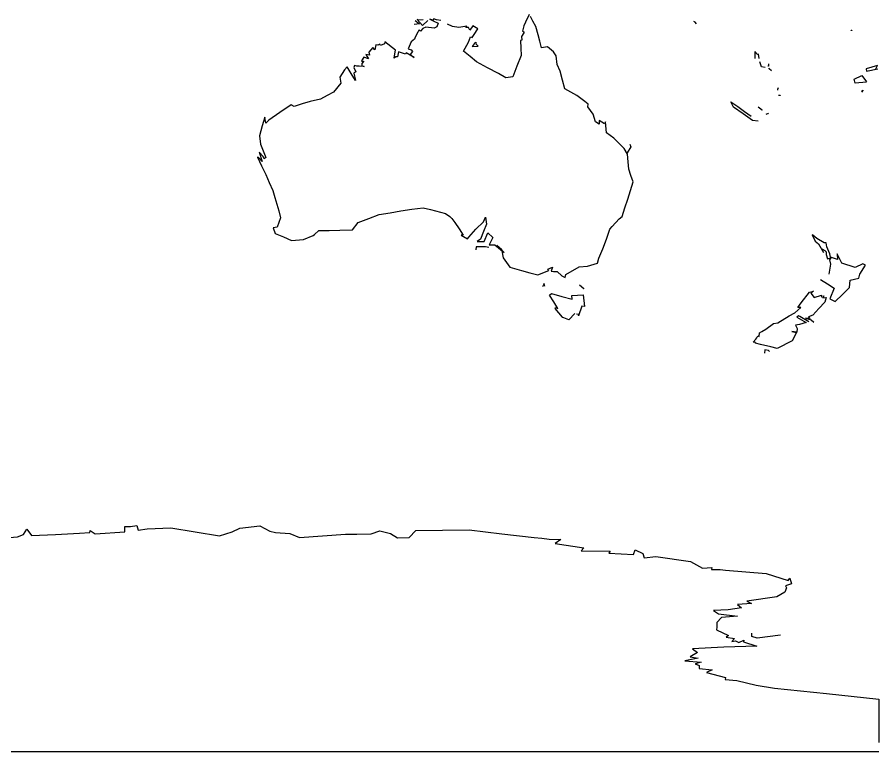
# Model space of a CAD drawing. Extents: x -180 to 180, y -90 to 84.
# Drawn here: x 87.4 to 180, y -90 to -11.1 of the extents above; entities that cross this region are included whole.
import ezdxf

# ---------------------------------------------------------------- set-up
doc = ezdxf.new("R2010")
doc.units = 0
doc.layers.add('Egypt', color=7, linetype='CONTINUOUS')

msp = doc.modelspace()

# ---------------------------------------------------------------- linework, layer by layer
at = {"layer": 'Egypt', "color": 7}
for points in [[(132.933304, -11.43333), (132.483307, -11.36667), (132.183304, -11.26667), (132.083298, -11.4), (131.783295, -11.31667), (132.216705, -11.51667), (132.649994, -11.73333), (132.516693, -12.13333), (132.25, -12.26667), (131.333298, -12.15), (131.016693, -12.31667), (130.783295, -12.6), (130.583298, -12.46667), (130.483307, -12.68333), (130.183304, -13.21667), (130.133301, -13.43333), (129.766693, -13.73333), (129.433304, -14.5), (129.75, -14.6), (129.916702, -14.76667), (129.666702, -15.1), (130.100006, -15.43333), (129.216705, -14.91667), (129.149994, -15.06667), (128.416702, -14.81667), (128.300003, -15.33333), (128.116699, -15.33333), (127.949997, -15.48333), (127.966698, -15.25), (128.066696, -14.63333), (126.949997, -13.73333), (126.883301, -13.93333), (126.466698, -14.11667), (126.400002, -13.98333), (126.199997, -14.1), (125.966698, -14.06667), (125.866699, -14.6), (125.650002, -14.35), (125.199997, -14.83333), (125.283302, -15.15), (124.883301, -15.08333), (125.166702, -15.55), (124.666702, -15.36667), (124.433296, -15.78333), (124.533302, -15.83333), (124.666702, -15.81667), (124.449997, -16.049999), (124.466698, -16.316669), (124.716698, -16.366659), (124.166702, -16.35), (123.916702, -16.35), (123.683296, -16.283331), (123.599998, -16.5), (123.833298, -16.966669), (123.599998, -17.08333), (123.766701, -17.883329), (123.333298, -17.15), (122.900002, -16.41667), (122.616699, -16.73333), (122.116699, -17.51667), (122.216698, -18.16667), (121.433296, -19.133329), (120.724998, -19.51667), (120.016701, -19.9), (118.900002, -20.133329), (118.041702, -20.4), (117.183296, -20.66667), (116.866699, -20.51667), (115.666702, -21.325001), (114.466698, -22.133329), (114.133301, -22.466669), (114.033302, -21.816669), (113.75, -22.76667), (113.483299, -23.85), (113.566704, -24.733339), (113.866699, -25.441669), (114.166702, -26.15), (113.966698, -26.316669), (113.849998, -26.066669), (113.416702, -25.58333), (113.75, -26.6), (113.366699, -26.16667), (113.25, -26.133329), (113.691704, -27.066669), (114.133301, -28), (114.525002, -28.85833), (114.916702, -29.716669), (115.120796, -30.445841), (115.324997, -31.174999), (115.529198, -31.904169), (115.733299, -32.633339), (115.383301, -33.633339), (114.949997, -33.716671), (115.166702, -34.33334), (116.033302, -34.700001), (116.900002, -35.066669), (118.183296, -34.966671), (119.233299, -34.549999), (119.383301, -34.41666), (119.833298, -34), (120.958298, -33.991669), (122.083298, -33.98333), (123.449997, -33.933331), (124.083298, -33.133339), (125.208298, -32.716671), (126.333298, -32.299999), (127.491699, -32.091671), (128.649994, -31.883329), (129.850006, -31.716669), (131.050003, -31.549999), (131.833298, -31.75), (133.449997, -32.183331), (133.899994, -32.48333), (134.116699, -32.716671), (134.466705, -33.150002), (134.916702, -33.825001), (135.366699, -34.5), (135.149994, -34.5), (135.816696, -34.883339), (135.966705, -34.73333), (136.699997, -33.849998), (137.533295, -33.08334), (137.75, -32.58334), (137.850006, -33.33334), (137.533295, -34.125), (137.216705, -34.91666), (136.866699, -35.183331), (137.616699, -35.183331), (138, -34.26667), (138.533295, -34.75), (138.133301, -35.53334), (138.75, -35.53334), (139.75, -36.366669), (138.966705, -35.58334), (139.483307, -36.01667), (139.649994, -36.950001), (140.366699, -37.950001), (141.616699, -38.316669), (142.5, -38.541672), (143.383301, -38.76667), (144.566696, -38.299999), (144.449997, -38.16666), (144.949997, -37.933331), (144.800003, -38.366669), (145.050003, -38.400002), (145.466705, -38.400002), (145.966705, -38.883339), (146.300003, -39.049999), (146.383301, -38.716671), (147.816696, -37.91666), (148.716705, -37.816669), (149.783295, -37.5), (149.916702, -36.966671), (150.341705, -35.95834), (150.766693, -34.950001), (151.116699, -33.849998), (151.366699, -33.566669), (152.100006, -32.75), (152.433304, -32.5), (152.729202, -31.570829), (153.024994, -30.64167), (153.320801, -29.7125), (153.616699, -28.783331), (153.375, -28.091669), (153.133301, -27.4), (153.066696, -26.60833), (153, -25.816669), (152.649994, -25.200001), (152.100006, -24.65), (151.550003, -24.1), (150.733307, -23.5), (150.633301, -22.33333), (150.533295, -22.549999), (149.966705, -22.183331), (149.966705, -22.58333), (149.566696, -22.316669), (149.316696, -21.5), (148.733307, -20.716669), (148.766693, -20.433331), (148.416702, -20.15), (147.550003, -19.51667), (146.283295, -18.783331), (146.033295, -17.841669), (145.783295, -16.9), (145.449997, -16.183331), (145.350006, -15.25), (145.066696, -14.81667), (144.416702, -14.26667), (143.783295, -14.38333), (143.591705, -13.675), (143.399994, -12.96667), (143.166702, -12.08333), (142.833298, -11.51667), (142.566696, -11.01667)], [(142.433304, -10.78333), (142.033295, -11.61667), (141.883301, -12.01667), (141.716705, -12.58333), (141.883301, -12.65), (141.866699, -12.76667), (141.616699, -13.16667), (141.666702, -13.56667), (141.516693, -13.58333), (141.541702, -14.4), (141.566696, -15.21667), (141.125, -16.35833), (140.683304, -17.5), (139.933304, -17.616659), (139.149994, -17.133329), (137.966705, -16.51667), (136.783295, -15.9), (136.091705, -15.31667), (135.399994, -14.73333), (135.916702, -13.76667), (136.133301, -13.18333), (136.333298, -13.28333), (136.533295, -12.93333), (136.916702, -12.35), (136.399994, -12.01667), (136.066696, -12.46667), (135.916702, -12.2), (135.649994, -12.2), (135.75, -12.05), (134.883301, -12.2), (134.199997, -12.1), (133.666702, -11.85)], [(130.183304, -11.45), (130.649994, -11.78333), (130.083298, -11.86667)], [(131.066696, -11.36667), (130.583298, -11.4), (130.399994, -11.33333), (130.983307, -11.96667), (131.566696, -11.45)], [(160.409698, -11.80472), (160.271896, -11.63722), (160.136398, -11.53833)], [(177.123901, -12.49361), (177.090805, -12.51805), (177.037506, -12.51083), (177.005798, -12.49555)], [(136.816696, -13.88333), (136.633301, -13.8), (136.316696, -14.25), (136.949997, -14.18333), (136.716705, -13.96667)], [(167.149994, -15.51667), (167.066696, -15.05), (166.966705, -15.08333), (166.683304, -14.76667), (166.699997, -15.53333)], [(167.800003, -16.48333), (167.399994, -16.433331), (167.216705, -15.86667)], [(168.161697, -16.087219), (168.144196, -16.362221), (168.064697, -16.334169)], [(168.474396, -16.846939), (168.228607, -16.646669), (168.178299, -16.57583)], [(179.633301, -16.700001), (179.866699, -16.26667), (178.633301, -16.65), (178.666702, -16.9), (179.883301, -16.633329)], [(178.683304, -18.08333), (177.466705, -18.16667), (177.366699, -17.75), (178.166702, -17.35), (178.666702, -18.01667)], [(169.232803, -18.775829), (169.166901, -18.683331), (169.125793, -18.942499)], [(178.136902, -19.044439), (178.339203, -18.9275), (178.133301, -19.13361)], [(167.033295, -22.25), (166.433304, -22.200001), (165.416702, -21.48333), (164.399994, -20.76667), (164.116699, -20.16667), (164.845795, -20.6875), (165.574997, -21.20833), (166.304199, -21.72917)], [(169.407196, -19.480551), (169.422501, -19.486111), (169.222504, -19.504169)], [(167.420303, -21.091391), (167.465302, -21.05805), (167.044205, -20.74555)], [(168.146698, -21.453329), (168.118301, -21.44278), (167.866104, -21.52611)], [(153.266693, -24.733339), (153.350006, -25), (152.966705, -25.65)], [(173.75, -39.26667), (174.475006, -39.73333), (175.199997, -40.200001), (174.75, -41.349998), (175.316696, -41.616669), (176.091705, -40.875), (176.866699, -40.133339), (176.933304, -39.349998), (177.866699, -39.116669), (177.983307, -38.683331), (178.566696, -37.716671), (178.300003, -37.599998), (177.466705, -37.966671), (176.016693, -37.51667), (175.533295, -36.51667), (175.550003, -37.116669), (174.816696, -36.849998), (174.733307, -36.5), (174.416702, -35.76667), (174.333298, -35.33334), (174.133301, -35.316669), (173.350006, -34.866669), (172.933304, -34.51667), (172.833298, -34.450001), (173.183304, -35.150002), (173.533295, -35.433331), (174.050003, -36.349998), (173.866699, -35.966671), (174.199997, -36.150002), (174.333298, -36.299999), (174.333298, -36.566669), (174.5, -37.03334), (174.833298, -36.950001), (174.699997, -37.16666), (174.800003, -37.616669), (174.633301, -38.700001)], [(138.116699, -35.816669), (137.766693, -35.75), (136.75, -35.75), (136.699997, -36.066669)], [(144.133301, -40), (144.050003, -39.683331), (143.866699, -40.049999)], [(147.833298, -39.83334), (148.316696, -40.25), (148.199997, -40.26667)], [(172.483307, -43.816669), (171.516693, -43.233341), (171.366699, -43.183331), (171.183304, -43.316669), (172.199997, -43.900002), (171.483307, -44.08334), (171.050003, -44.183331), (171.216705, -44.53334), (171.183304, -44.933331), (170.666702, -44.849998), (171.166702, -44.966671), (170.699997, -45.849998), (169.100006, -46.66666), (168.399994, -46.5), (167.283295, -46.26667), (166.75, -46.116669), (166.766693, -46.049999), (166.516693, -45.983341), (166.783295, -45.66666), (166.899994, -45.549999), (167, -45.33334), (167.149994, -45.400002), (167.183304, -44.983341), (167.449997, -44.849998), (167.850006, -44.599998), (168.683304, -44), (169.149994, -43.91666), (170.383301, -43.16666), (170.983307, -42.83334), (171.616699, -42.28334), (171.316696, -42.28334), (171.649994, -41.76667), (172.566696, -40.616669), (172.983307, -40.53334), (172.716705, -40.73333), (173.050003, -41.183331), (173.833298, -40.933331), (173.850006, -41.133339), (174.083298, -41.183331), (174.100006, -41.01667), (174, -41.23333), (174.333298, -41.216671), (174.199997, -41.683331), (173.566696, -42.39167), (172.933304, -43.099998), (172.449997, -43.26667), (172.616699, -43.450001), (172.116699, -43.41666), (172.733307, -43.616669), (173.033295, -43.866669)], [(147.350006, -42.933331), (146.716705, -43.599998), (145.983307, -43.316669), (146.033295, -43.299999), (145.233307, -42.383339), (145.316696, -42.28334), (145.533295, -42.366669), (145.083298, -41.650002), (144.633301, -40.933331), (144.833298, -40.78334), (145.949997, -41.075001), (147.066696, -41.366669), (147.016693, -41), (148.25, -40.900002), (148.383301, -42.183331), (148.116699, -42.116669), (147.75, -43.183331), (147.783295, -43.01667), (147.516693, -42.983341)], [(168.266693, -47), (168.166702, -46.900002), (167.75, -46.816669), (167.716705, -47.16666)], [(85.208344, -67.074997), (87.483337, -66.900002), (88.116669, -66.650002), (88.483337, -66.083344), (88.966667, -66.78334), (91.550003, -66.65834), (94.133339, -66.53334), (95.250008, -66.449997), (95.28334, -66.233337), (95.800003, -66.600014), (99.000008, -66.366669), (99.000008, -65.800003), (99.616669, -65.816673), (100.283302, -65.699997), (100.449997, -66.183327), (101.400002, -66.050003), (103.949997, -65.949997), (106.566704, -66.383339), (109.183296, -66.816673), (110.550003, -66.366669), (111.349998, -65.966667), (113.5, -65.733337), (114.566704, -66.316673), (115.183296, -66.449997), (116.733299, -66.566673), (117.766701, -66.983337), (120.241699, -66.800003), (122.716698, -66.616669), (123.933296, -66.616669), (125.449997, -66.583344), (126.383301, -66.28334), (127.533302, -66.566673), (128.283295, -67.03334), (129.566696, -66.966667), (130.266693, -66.233337), (133.133301, -66.199997), (136, -66.166672), (137.745804, -66.370827), (139.491699, -66.574997), (142.983307, -66.983337), (143.800003, -67.050003), (144.600006, -67.166672), (145.833298, -67.199997), (145.25, -67.616669), (148.316696, -68.100014), (148.033295, -68.400002), (151.149994, -68.449997), (150.983307, -68.666672), (153.666702, -68.816673), (153.816696, -68.316673), (154.666702, -68.699997), (154.783295, -69.150002), (156.050003, -69.03334), (159.783295, -69.550003), (161.050003, -70.26667), (162.050003, -70.216667), (162.033295, -70.433327), (162.966705, -70.416672), (163.516693, -70.5), (165.716705, -70.683327), (167.916702, -70.866669), (170.266693, -71.600014), (170.449997, -71.350014), (170.616699, -71.966667), (169.983307, -72.183327), (170.083298, -72.383339), (169.899994, -72.866669), (169.050003, -73.366669), (165.816696, -73.816673), (166.316696, -74.066673), (164.833298, -74.183327), (165.25, -74.550003), (163.833298, -74.76667), (162.25, -74.833344), (162.783295, -75.199997), (164.816696, -75.416672), (163.100006, -75.566673), (162.600006, -76.116669), (162.616699, -76.616669), (162.566696, -76.916672), (163.866699, -77.500008), (163.600006, -77.699997), (164.483307, -77.816673), (164.199997, -78.150002), (164.600006, -78.083344), (164.949997, -78.250008), (165.5, -78.000008), (165.449997, -78.183327), (166.916702, -78.666672), (163.350006, -78.76667), (160, -78.933327), (160.516693, -79.333344), (159.75, -79.800003), (160.583298, -79.933327), (159.166702, -80.233337), (160.933304, -80.366669), (160.266693, -80.566673), (160.699997, -80.750008), (160.699997, -81.050003), (162.100006, -81.199997), (161.5, -81.466667), (163.533295, -82.01667), (163.483307, -82.250008), (164.766693, -82.350014), (166.833298, -82.850014), (168.783295, -83.166672), (174.391693, -83.749893), (180, -84.333107), (180, -85), (180, -86), (180, -87), (180, -88), (180, -89)], [(169.449997, -77.466667), (166.933304, -77.78334), (166.366699, -77.616669), (166.366699, -77.26667)], [(180, -90), (170, -90), (160, -90), (150, -90), (140, -90), (130, -90), (120, -90), (110, -90), (100, -90), (90, -90), (80, -90), (70, -90), (60, -90), (50, -90), (40, -90), (30, -90), (20, -90), (10, -90), (0, -90), (-10, -90), (-20, -90), (-30, -90), (-40, -90)]]:
    msp.add_lwpolyline(points, dxfattribs=at)

doc.saveas('drawing.dxf')
